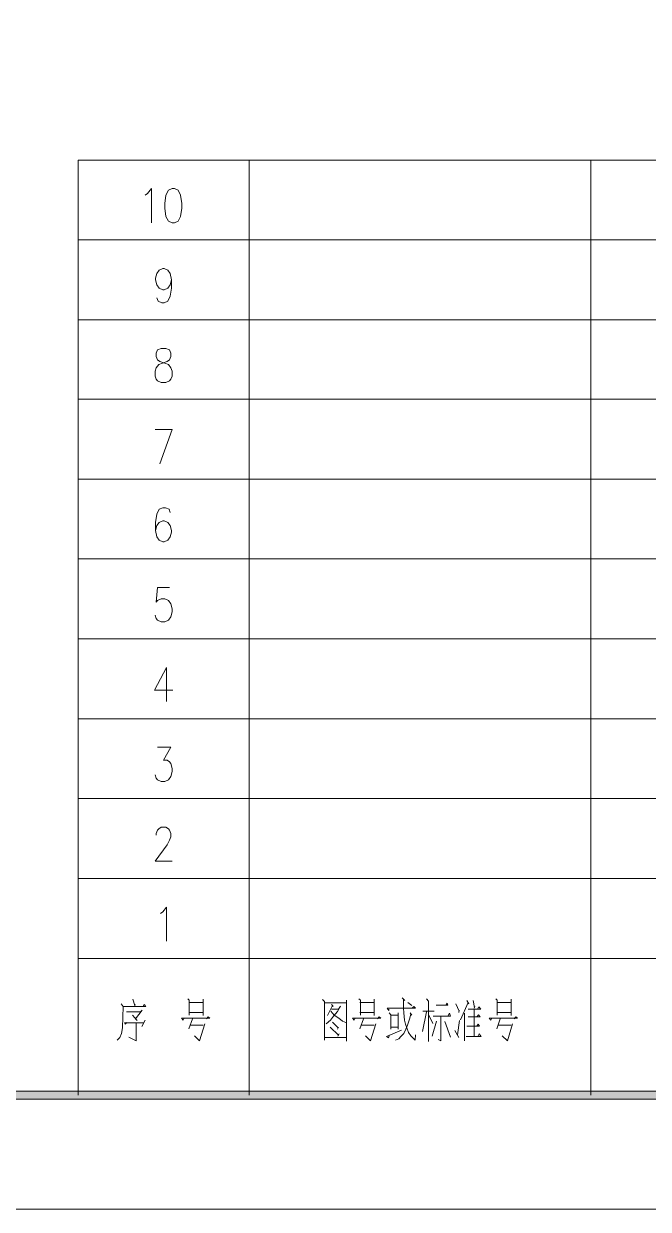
# Model space of a CAD drawing. Header units: millimetres. Extents: x 0 to 586, y 0 to 414.
# Drawn here: x 359.2 to 413.3, y 0 to 102.5 of the extents above; entities that cross this region are included whole.
import ezdxf

# ---------------------------------------------------------------- set-up
doc = ezdxf.new("R2010")
doc.units = ezdxf.units.MM

msp = doc.modelspace()

# ---------------------------------------------------------------- hatches: boundary and pattern name
h = msp.add_hatch(color=0)
h.dxf.hatch_style = 2
h.paths.add_polyline_path([(24.302861, 9.514417), (24.994306, 10.205861), (575.429944, 10.205861), (576.117861, 9.514417)])

# ---------------------------------------------------------------- linework, layer by layer
at = {"color": 0, "lineweight": 0}
for points in [[(0, 0), (585.632278, 0), (585.632278, 414.0835), (0, 414.0835)], [(372.060611, 88.222667), (371.743111, 88.081556), (371.531444, 87.658222), (371.429139, 86.952667), (371.429139, 86.532861), (371.531444, 85.827306), (371.743111, 85.403972), (372.060611, 85.262861), (372.272278, 85.262861), (372.589778, 85.403972), (372.801444, 85.827306), (372.907278, 86.532861), (372.907278, 86.952667), (372.801444, 87.658222), (372.589778, 88.081556), (372.272278, 88.222667)], [(371.111639, 74.418472), (370.794139, 74.277361), (370.688306, 73.995139), (370.688306, 73.712917), (370.794139, 73.434222), (371.005806, 73.293111), (371.429139, 73.152), (371.743111, 73.010889), (371.954778, 72.728667), (372.060611, 72.446444), (372.060611, 72.023111), (371.954778, 71.740889), (371.848944, 71.603306), (371.531444, 71.462194), (371.111639, 71.462194), (370.794139, 71.603306), (370.688306, 71.740889), (370.582472, 72.023111), (370.582472, 72.446444), (370.688306, 72.728667), (370.899972, 73.010889), (371.217472, 73.152), (371.637278, 73.293111), (371.848944, 73.434222), (371.954778, 73.712917), (371.954778, 73.995139), (371.848944, 74.277361), (371.531444, 74.418472)], [(24.302861, 9.514417), (24.994306, 10.205861), (575.429944, 10.205861), (576.117861, 9.514417)]]:
    msp.add_lwpolyline(points, close=True, dxfattribs=at)
for points in [[(363.929083, 90.685056), (541.390417, 90.685056)], [(363.929083, 9.860139), (363.929083, 90.685056)], [(378.717528, 28.603222), (378.717528, 90.685056)], [(408.294417, 28.603222), (408.294417, 90.685056)], [(369.735806, 87.658222), (369.947472, 87.799333), (370.264972, 88.222667), (370.264972, 85.262861)], [(363.929083, 83.784722), (541.390417, 83.784722)], [(372.007694, 80.334556), (371.901861, 79.911222), (371.690194, 79.629), (371.376222, 79.487889), (371.270389, 79.487889), (370.952889, 79.629), (370.741222, 79.911222), (370.635389, 80.334556), (370.635389, 80.475667), (370.741222, 80.899), (370.952889, 81.177694), (371.270389, 81.318806), (371.376222, 81.318806), (371.690194, 81.177694), (371.901861, 80.899), (372.007694, 80.334556), (372.007694, 79.629), (371.901861, 78.926972), (371.690194, 78.503639), (371.376222, 78.362528), (371.164556, 78.362528), (370.847056, 78.503639), (370.741222, 78.785861)], [(363.929083, 76.884389), (541.390417, 76.884389)], [(363.929083, 70.012278), (541.390417, 70.012278)], [(370.582472, 67.394667), (372.060611, 67.394667), (371.005806, 64.438389)], [(363.929083, 63.111944), (541.390417, 63.111944)], [(371.901861, 60.222694), (371.796028, 60.504917), (371.478528, 60.646028), (371.270389, 60.646028), (370.952889, 60.504917), (370.741222, 60.085111), (370.635389, 59.379556), (370.635389, 58.674), (370.741222, 58.113083), (370.952889, 57.830861), (371.270389, 57.68975), (371.376222, 57.68975), (371.690194, 57.830861), (371.901861, 58.113083), (372.007694, 58.532889), (372.007694, 58.674), (371.901861, 59.097333), (371.690194, 59.379556), (371.376222, 59.520667), (371.270389, 59.520667), (370.952889, 59.379556), (370.741222, 59.097333), (370.635389, 58.674)], [(363.929083, 56.211611), (541.390417, 56.211611)], [(371.848944, 53.745694), (370.794139, 53.745694), (370.688306, 52.479222), (370.794139, 52.620333), (371.111639, 52.757917), (371.429139, 52.757917), (371.743111, 52.620333), (371.954778, 52.338111), (372.060611, 51.914778), (372.060611, 51.632556), (371.954778, 51.209222), (371.743111, 50.927), (371.429139, 50.785889), (371.111639, 50.785889), (370.794139, 50.927), (370.688306, 51.068111), (370.582472, 51.350333)], [(363.929083, 49.30775), (541.390417, 49.30775)], [(371.584361, 46.845361), (370.529556, 44.873333), (372.113528, 44.873333)], [(371.584361, 46.845361), (371.584361, 43.885556)], [(363.929083, 42.407417), (541.390417, 42.407417)], [(370.794139, 39.9415), (371.954778, 39.9415), (371.323306, 38.816139), (371.637278, 38.816139), (371.848944, 38.675028), (371.954778, 38.533917), (372.060611, 38.110583), (372.060611, 37.828361), (371.954778, 37.408556), (371.743111, 37.126333), (371.429139, 36.985222), (371.111639, 36.985222), (370.794139, 37.126333), (370.688306, 37.267444), (370.582472, 37.549667)], [(363.929083, 35.507083), (541.390417, 35.507083)], [(370.688306, 32.335611), (370.688306, 32.476722), (370.794139, 32.758944), (370.899972, 32.900056), (371.111639, 33.041167), (371.531444, 33.041167), (371.743111, 32.900056), (371.848944, 32.758944), (371.954778, 32.476722), (371.954778, 32.1945), (371.848944, 31.915806), (371.637278, 31.492472), (370.582472, 30.084889), (372.060611, 30.084889)], [(363.929083, 28.603222), (541.390417, 28.603222)], [(378.717528, 9.860139), (378.717528, 28.603222)], [(408.294417, 16.210139), (408.294417, 28.603222)], [(371.058722, 25.562278), (371.270389, 25.703389), (371.584361, 26.126722), (371.584361, 23.170444)], [(363.929083, 21.688778), (541.390417, 21.688778)], [(408.294417, 9.860139), (408.294417, 21.688778)], [(367.647361, 17.765889), (367.82375, 17.529528), (367.763778, 15.677444), (367.675583, 15.204722), (367.527417, 14.848417), (367.322806, 14.612056)], [(367.8555, 17.529528), (369.778139, 17.529528), (369.658194, 17.688278), (369.541778, 17.490722)], [(368.652778, 18.161), (368.829167, 17.610667), (368.860917, 17.688278), (368.800944, 17.490722)], [(373.429389, 18.199806), (373.545806, 18.083389), (373.545806, 16.781639)], [(373.517583, 17.885833), (374.731139, 17.885833)], [(374.759361, 18.161), (374.759361, 16.742833)], [(385.060472, 18.122194), (385.236861, 17.963444), (385.236861, 14.612056), (385.236861, 14.848417), (387.1595, 14.848417), (387.1595, 14.534444), (387.1595, 18.083389), (387.1595, 17.847028), (385.236861, 17.847028)], [(385.85775, 17.293167), (386.450417, 17.293167), (386.626806, 17.568333), (386.362222, 17.095611), (386.037667, 16.704028), (385.769556, 16.347722), (385.385028, 16.030222)], [(385.85775, 17.688278), (386.005917, 17.529528), (385.949472, 17.610667), (385.504972, 16.742833)], [(388.224889, 18.199806), (388.344833, 18.083389), (388.344833, 16.781639)], [(388.313083, 17.885833), (389.526639, 17.885833)], [(389.554861, 18.161), (389.554861, 16.742833)], [(390.800167, 17.293167), (390.800167, 17.17675), (390.680222, 17.374306), (393.103806, 17.374306), (392.959167, 17.529528), (392.867444, 17.413111)], [(391.95375, 18.280944), (392.190111, 18.044583), (392.070167, 18.161), (392.070167, 17.374306), (392.098389, 16.979194), (392.130139, 16.661694), (392.158361, 16.347722), (392.246556, 15.991417), (392.3665, 15.677444), (392.514667, 15.282333), (392.719278, 15.007167), (393.075583, 14.612056), (393.103806, 15.084778)], [(392.811, 17.610667), (392.454694, 17.885833)], [(394.081, 18.199806), (394.229167, 18.00225), (394.229167, 14.495639)], [(394.910028, 17.649472), (395.915444, 17.649472), (395.855472, 17.808222), (395.767278, 17.688278)], [(396.596306, 17.765889), (396.892639, 17.137944), (396.892639, 17.215556), (396.860889, 17.018)], [(397.569972, 18.044583), (397.718139, 17.765889), (397.661694, 17.885833), (397.009056, 16.386528)], [(397.661694, 17.293167), (398.755306, 17.293167), (398.607139, 17.490722), (398.487194, 17.293167)], [(398.102667, 18.044583), (398.222611, 17.451917), (398.250833, 17.529528), (398.194389, 17.374306)], [(400.057056, 18.199806), (400.173472, 18.083389), (400.173472, 16.781639)], [(400.14525, 17.885833), (401.358806, 17.885833)], [(401.387028, 18.161), (401.387028, 16.742833)], [(368.120083, 17.056806), (369.333639, 17.056806), (369.481806, 17.215556), (368.889139, 16.464139), (369.037306, 16.308917), (368.624556, 16.781639)], [(373.073083, 16.464139), (373.013111, 16.347722), (372.868472, 16.506472), (375.320278, 16.506472), (375.175639, 16.622889), (375.027472, 16.464139)], [(373.517583, 17.018), (374.731139, 17.018)], [(373.813917, 16.464139), (373.517583, 15.599833)], [(385.801306, 17.137944), (386.094111, 16.781639), (386.478639, 16.506472), (386.806722, 16.270111), (387.103056, 16.150167)], [(387.868583, 16.464139), (387.812139, 16.347722), (387.663972, 16.506472), (390.119306, 16.506472), (389.971139, 16.622889), (389.822972, 16.464139)], [(388.313083, 17.018), (389.526639, 17.018)], [(388.609417, 16.464139), (388.313083, 15.599833)], [(390.828389, 16.979194), (390.976556, 16.820444), (390.976556, 15.5575), (390.976556, 15.755056), (391.625667, 15.755056), (391.625667, 15.5575), (391.625667, 16.979194), (391.625667, 16.781639), (390.976556, 16.781639)], [(392.662833, 16.979194), (392.811, 16.781639), (392.719278, 16.898056), (392.631083, 16.506472), (392.514667, 16.188972), (392.426472, 15.913806), (392.278306, 15.5575), (392.098389, 15.204722), (391.862028, 14.926028), (391.685639, 14.732), (391.389306, 14.612056)], [(394.081, 17.056806), (393.728222, 15.359944)], [(393.756444, 17.137944), (394.733639, 17.137944)], [(394.257389, 16.781639), (394.613694, 16.072556)], [(394.641917, 16.704028), (396.151806, 16.704028), (396.063611, 16.940389), (395.943667, 16.742833)], [(395.322778, 16.704028), (395.322778, 14.57325), (395.086417, 14.689667)], [(397.365361, 16.940389), (397.365361, 14.57325)], [(398.194389, 17.293167), (398.194389, 14.926028), (397.513528, 14.926028), (398.783528, 14.926028), (398.635361, 15.165917), (398.547167, 15.007167)], [(397.661694, 16.622889), (398.723556, 16.622889), (398.578917, 16.820444), (398.458972, 16.661694)], [(399.70075, 16.464139), (399.640778, 16.347722), (399.492611, 16.506472), (401.947944, 16.506472), (401.799778, 16.622889), (401.655139, 16.464139)], [(400.14525, 17.018), (401.358806, 17.018)], [(400.441583, 16.464139), (400.14525, 15.599833)], [(368.148306, 16.150167), (368.003667, 15.991417), (367.943694, 16.111361), (369.629972, 16.111361), (369.718167, 16.347722), (369.450056, 15.793861)], [(368.949111, 16.150167), (368.949111, 14.57325), (368.328222, 14.887222)], [(373.605778, 15.913806), (374.759361, 15.913806)], [(374.879306, 16.030222), (374.434806, 14.57325), (373.990306, 15.007167)], [(385.741333, 15.755056), (386.450417, 15.045972), (386.510389, 15.165917), (386.390444, 14.968361)], [(385.949472, 16.188972), (386.422194, 15.677444), (386.450417, 15.755056), (386.362222, 15.5575)], [(388.401278, 15.913806), (389.554861, 15.913806)], [(389.674806, 16.030222), (389.230306, 14.57325), (388.785806, 15.007167)], [(390.828389, 15.007167), (390.768417, 14.809611), (390.62025, 14.926028), (391.893778, 15.479889)], [(394.93825, 16.270111), (394.553722, 14.968361)], [(395.650861, 16.227778), (396.151806, 14.887222)], [(396.508111, 15.441083), (396.860889, 14.848417), (396.744472, 15.084778), (396.920861, 16.308917)], [(397.569972, 15.836194), (398.667111, 15.836194), (398.547167, 15.991417), (398.43075, 15.836194)], [(400.233444, 15.913806), (401.387028, 15.913806)], [(401.506972, 16.030222), (401.062472, 14.57325), (400.617972, 15.007167)]]:
    msp.add_lwpolyline(points, dxfattribs=at)

doc.saveas('drawing.dxf')
